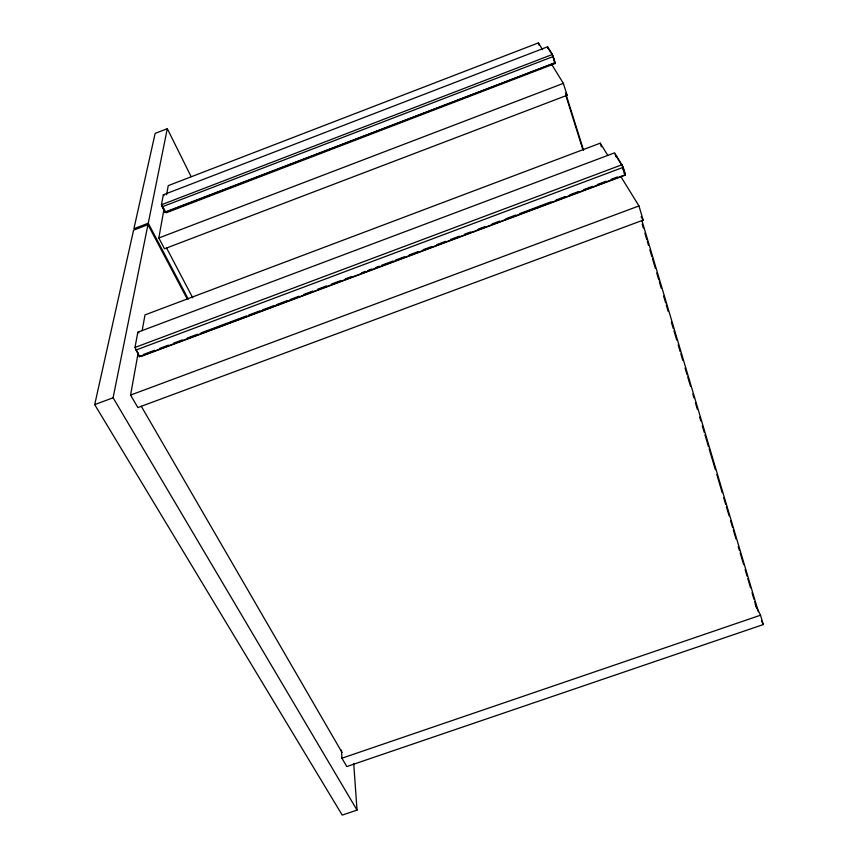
<?xml version="1.0" encoding="UTF-8"?>
<svg xmlns="http://www.w3.org/2000/svg" width="858" height="858" viewBox="0 0 858 858"><rect width="100%" height="100%" fill="white"/><g stroke="black" fill="none" stroke-linecap="round" stroke-linejoin="round"><path stroke-width="1.29" d="M139.457 356.692L134.996 347.469L137.816 332.207L614.628 152.831L623.176 167.331L625.396 174.732L139.457 356.692L136.733 350.89M165.004 212.516L161.454 204.762L163.31 194.798L547.586 46.804L552.423 54.451L555.19 62.752L165.004 212.516L162.044 205.63M620.988 176.802L638.963 205.941L643.178 220.12L137.859 407.571L130.577 395.066L138.138 353.013M142.16 330.673L144.991 314.907L600.257 143.179L607.861 155.502M551.576 64.253L563.363 83.365L567.106 95.281L164.511 248.788L158.827 237.988L164.007 209.191M166.591 194.798L168.243 185.639L538.406 42.9L542.556 49.646M357.025 810.102L113.095 397.78L147.962 224.646L133.58 230.159L94.702 404.622L342.224 815.1L357.025 810.102L353.711 763.395M148.252 223.219L167.299 128.679L155.137 133.408L133.902 228.732L148.252 223.219L188.245 299.056M161.454 204.762L552.423 54.451M162.076 206.842L553.228 56.521M165.09 212.023L555.19 62.752M158.827 237.988L563.363 83.365M134.996 347.469L622.125 164.693M135.736 350.128L623.176 167.331M143.35 354.526L154.644 350.3M159.663 348.423L168.447 345.131M173.455 343.254L182.239 339.961M187.258 338.084L193.533 335.735M193.801 335.66L197.565 334.245M201.051 332.915L207.325 330.566M207.582 330.491L221.128 325.397M221.375 325.332L246.439 315.948M248.723 315.068L260.006 310.843M262.516 309.899L273.809 305.673M276.319 304.729L287.602 300.504M290.111 299.56L299.067 296.235M303.914 294.401L312.859 291.066M317.707 289.232L326.49 285.939M331.51 284.062L340.283 280.77M345.302 278.893L351.705 276.523M361.604 272.79L365.497 271.353M367.996 270.42L371.761 269.015M375.407 267.621L379.279 266.195M381.681 265.272L393.061 261.036M395.474 260.103L404.343 256.81M409.277 254.933L418.125 251.641M423.069 249.775L431.917 246.482M436.872 244.605L445.699 241.323M450.664 239.436L459.48 236.154M464.468 234.266L470.763 231.928M478.26 229.097L484.545 226.769M492.063 223.938L499.581 221.117M505.855 218.79L515.894 215.004M519.637 213.631L551.008 201.855M555.984 200.021L564.811 196.686M569.766 194.852L578.539 191.57M583.547 189.693L592.32 186.411M597.34 184.534L606.113 181.242M611.121 179.365L617.492 176.963M94.702 404.622L113.095 397.78M130.577 395.066L638.963 205.941M341.924 758.204L760.52 615.207L763.298 624.56L346.782 766.559L341.924 758.204L341.43 750.182M139.918 355.834L141.012 356.456L624.967 175.257L622.608 167.16L623.659 170.688M137.816 332.207L138.91 332.872M163.31 194.798L164.146 195.57M548.048 48.112L552.691 55.47L555.083 63.535L166.173 212.795L162.773 207.089M615.84 155.47L622.393 165.841L625.396 174.732M553.195 57.057L554.525 61.637M615.712 156.21L616.065 156.778M565.744 93.05L567.106 95.281M641.098 216.699L643.178 220.12M141.291 406.284L342.106 752.605M147.962 224.646L187.291 299.142M166.591 248.016L192.707 297.769M167.299 128.679L191.109 176.609M755.265 604.397L760.52 615.207M761.55 620.935L763.298 624.56M538.406 42.9L539.189 45.367M565.915 94.123L583.569 150.268M565.712 95.034L582.593 148.702M600.257 143.179L601.34 146.739M641.859 220.345L758.354 611.7M642.181 224.163L643.328 228.013M644.862 233.151L646.782 239.575M647.297 241.302L648.444 245.152M649.838 249.85L651.876 256.692M652.52 258.837L655.319 268.243M656.735 272.962L658.762 279.794M659.405 281.95L661.325 288.374M663.62 296.074L665.647 302.885M666.301 305.073L668.21 311.486M671.385 322.136L673.294 328.55M673.948 330.748L676.737 340.1M678.163 344.884L680.18 351.641M680.844 353.871L682.754 360.296M685.049 367.996L687.065 374.742M687.73 376.984L690.508 386.282M692.803 393.983L693.95 397.833M695.388 402.67L697.382 409.384M699.678 417.085L700.825 420.935M702.273 425.783L704.268 432.475M704.954 434.781L708.472 446.589M709.169 448.906L715.357 469.691M716.816 474.592L722.243 492.782M723.712 497.704L725.686 504.332M726.383 506.692L729.128 515.883M730.598 520.817L732.571 527.423M733.279 529.804L736.014 538.974M738.255 546.503L739.446 550.525M740.164 552.927L743.661 564.639M745.141 569.615L747.104 576.179M747.822 578.614L750.535 587.73M752.026 592.739L753.978 599.281M754.708 601.726L756.627 608.15M547.586 46.804L548.144 48.702M615.186 154.44L615.229 155.041M624.367 173.037L624.399 173.627"/></g></svg>
